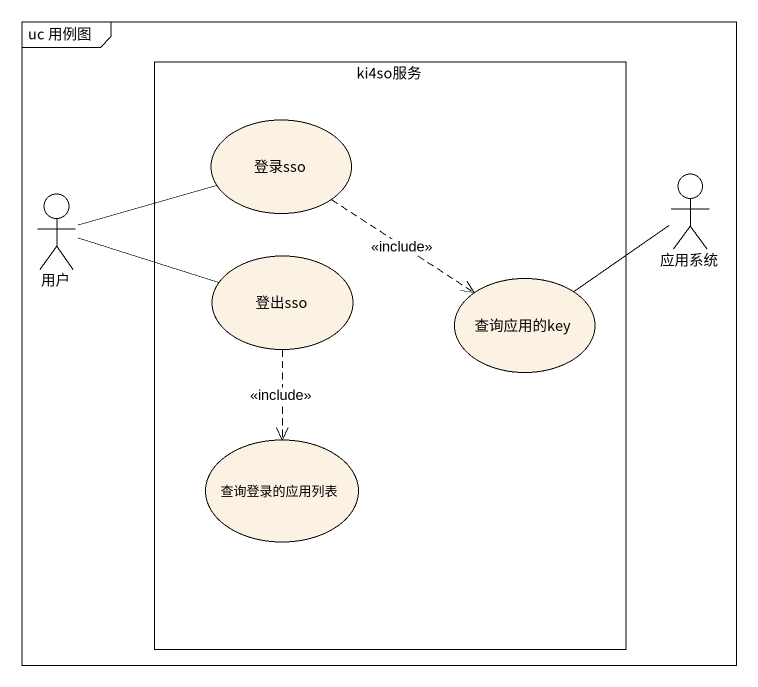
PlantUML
@startuml
mainframe uc 用例图
rectangle ki4so服务 {
  usecase 登录sso
  usecase 登出sso
  usecase 查询应用的key
  usecase 查询登录的应用列表
}
actor 用户
actor 应用系统
登录sso ..> 查询应用的key : <<include>>
用户 -right- 登录sso
用户 -right- 登出sso
应用系统 -left- 查询应用的key
登出sso ..> 查询登录的应用列表 : <<include>>
@enduml
